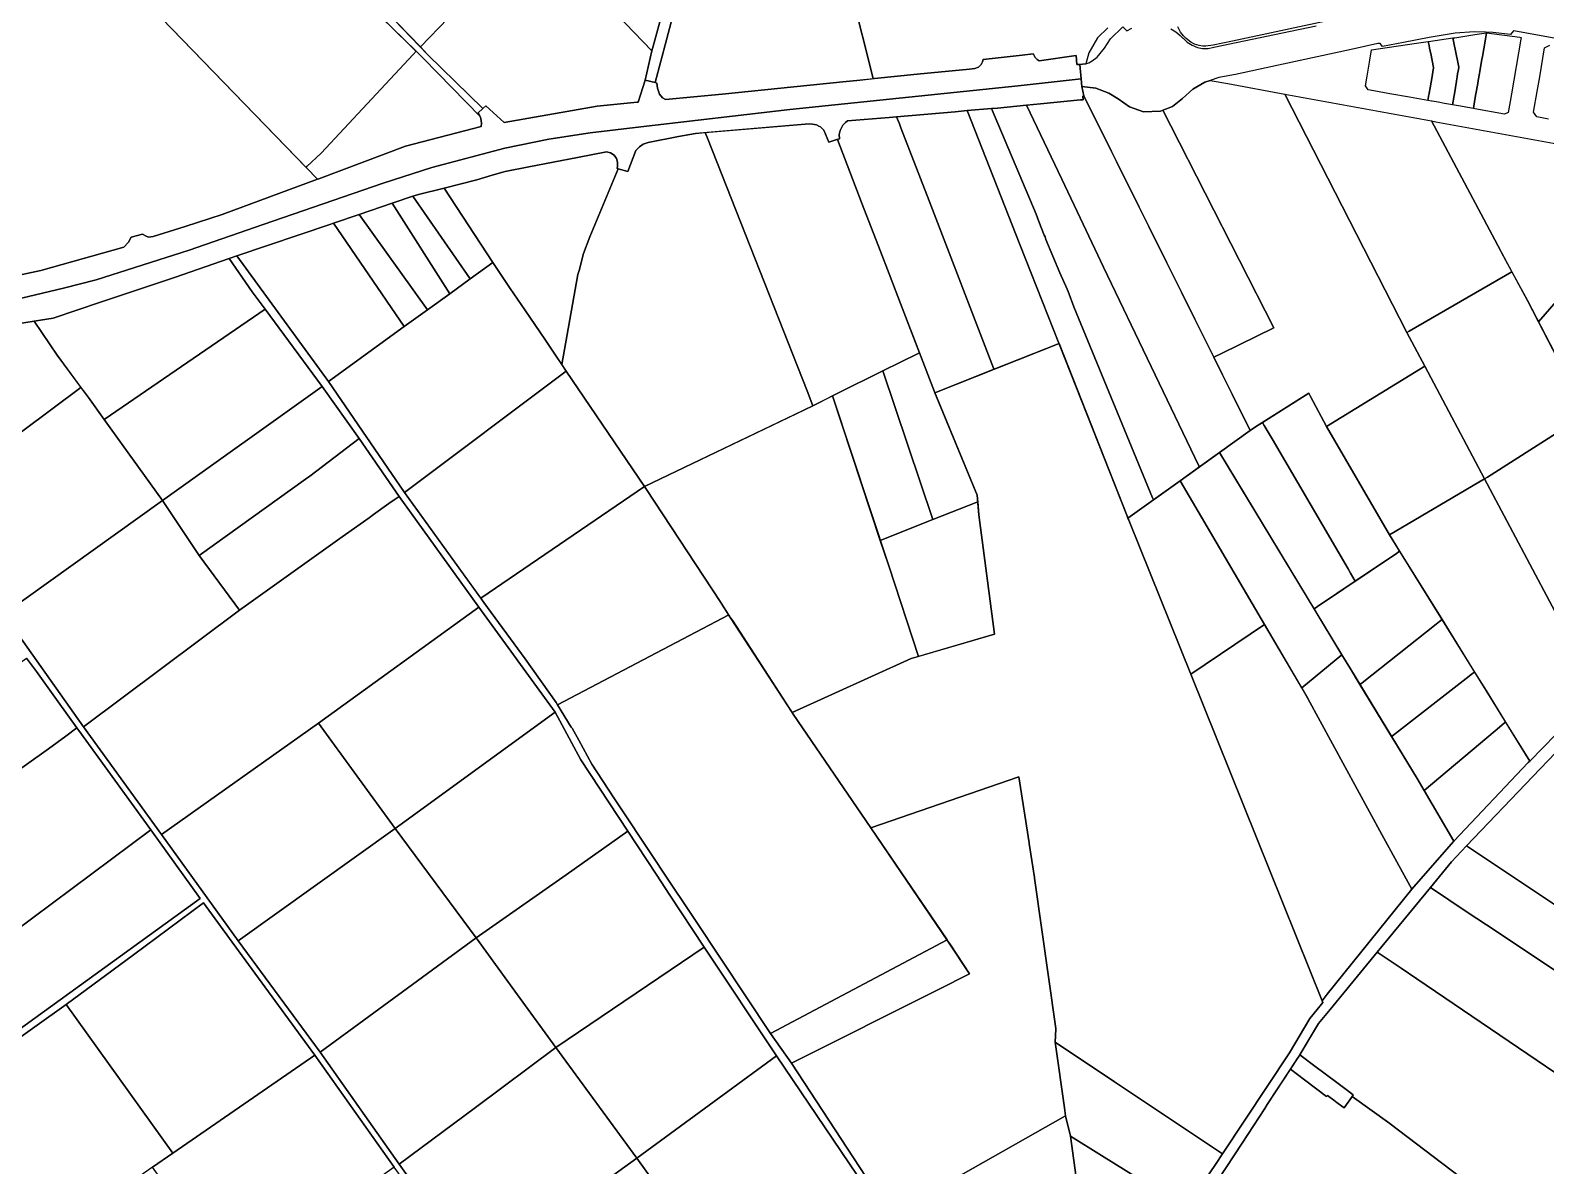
# Model space of a CAD drawing. Header units: metres. Extents: x 3 to 1005126, y 39 to 4383651.
# Drawn here: x 489153 to 489941, y 4370236 to 4370827 of the extents above; entities that cross this region are included whole.
import ezdxf

# ---------------------------------------------------------------- set-up
doc = ezdxf.new("R2010")
doc.units = ezdxf.units.M
doc.header["$MEASUREMENT"] = 0
doc.layers.add('TM_Llucmajor', color=7, linetype='Continuous')

msp = doc.modelspace()

# ---------------------------------------------------------------- linework, layer by layer
at = {"layer": 'TM_Llucmajor', "linetype": 'Continuous', "flags": 128}
for points in [[(489476.12, 4370816.46), (489472.56, 4370801.12), (489468.87, 4370789.65), (489468.44, 4370789.61), (489447.68, 4370787.53), (489399.12, 4370779.14), (489389.72, 4370787.78), (489388.16, 4370786.32), (489359.53, 4370814.39), (489355.57, 4370818.48), (489384.45, 4370848.49), (489373.14, 4370862.26), (489371.51, 4370864.25), (489368.9, 4370867.42), (489427.52, 4370867.07), (489431.48, 4370862.92), (489429.37, 4370863.12), (489444.03, 4370849.88), (489476.12, 4370816.46)], [(489295.98, 4370755.8), (489199.37, 4370855.77), (489200.17, 4370855.81), (489205.6, 4370856.08), (489305.89, 4370861.57), (489307.38, 4370861.65), (489334.58, 4370834.52), (489353.4, 4370816.18), (489351.84, 4370814.5), (489303.87, 4370763.14), (489296.42, 4370756.21), (489295.98, 4370755.8)], [(489386.69, 4370782.16), (489357.19, 4370812.49), (489334.58, 4370834.52), (489307.38, 4370861.65), (489312.37, 4370861.92), (489337.61, 4370837), (489359.53, 4370814.39), (489388.16, 4370786.32), (489385.74, 4370784.06), (489386.41, 4370782.94), (489386.69, 4370782.16)], [(489355.57, 4370818.48), (489337.61, 4370837), (489338.59, 4370837.8), (489354.71, 4370850.99), (489370.92, 4370864.25), (489371.51, 4370864.25), (489373.14, 4370862.26), (489384.45, 4370848.49), (489355.57, 4370818.48)], [(489476.12, 4370816.46), (489444.03, 4370849.88), (489429.37, 4370863.12), (489487.42, 4370857.69), (489477.09, 4370820.01), (489476.12, 4370816.46)], [(489591.33, 4370802.05), (489591.37, 4370801.88), (489582.69, 4370801.01), (489577.26, 4370800.44), (489550.03, 4370797.58), (489512.74, 4370793.91), (489483.2, 4370791.09), (489481.59, 4370791.95), (489480.1, 4370793.77), (489478.93, 4370796.93), (489478.64, 4370799.64), (489477.72, 4370799.87), (489483.61, 4370822.2), (489494.2, 4370862.39), (489579.94, 4370847), (489591.33, 4370802.05)], [(489896.99, 4370787.56), (489892.86, 4370788.29), (489893.67, 4370793.18), (489893.81, 4370794.02), (489893.82, 4370794.08), (489894.88, 4370800.53), (489894.92, 4370800.76), (489895.26, 4370802.83), (489895.52, 4370804.42), (489895.89, 4370806.67), (489896.08, 4370807.85), (489895.54, 4370810.56), (489893.56, 4370820.49), (489893.04, 4370823.11), (489894.03, 4370823.26), (489904.54, 4370824.85), (489905.6, 4370825.01), (489910.52, 4370825.76), (489909.85, 4370821.46), (489908.46, 4370813.5), (489908.16, 4370811.82), (489907.12, 4370805.9), (489907.09, 4370805.7), (489906.89, 4370804.57), (489906.25, 4370800.88), (489906, 4370799.43), (489905.06, 4370794.08), (489904.54, 4370791.1), (489903.71, 4370786.37), (489897.82, 4370787.41), (489896.99, 4370787.56)], [(489904.54, 4370786.22), (489903.71, 4370786.37), (489904.54, 4370791.1), (489905.06, 4370794.08), (489906, 4370799.43), (489906.25, 4370800.88), (489906.89, 4370804.57), (489907.09, 4370805.7), (489907.12, 4370805.9), (489908.16, 4370811.82), (489908.46, 4370813.5), (489909.85, 4370821.46), (489910.52, 4370825.76), (489927.81, 4370823.54), (489928.66, 4370823.43), (489928.5, 4370822.51), (489923.5, 4370794.08), (489922.78, 4370790), (489921.79, 4370784.36), (489919.84, 4370783.45), (489904.54, 4370786.22)], [(489851.93, 4370795.55), (489848.86, 4370796.1), (489847.53, 4370798.1), (489848.37, 4370803.15), (489849.77, 4370811.59), (489850.64, 4370816.87), (489872.89, 4370820.17), (489880.25, 4370821.26), (489880.66, 4370819.22), (489880.95, 4370817.8), (489881.4, 4370815.6), (489881.52, 4370815.02), (489882.99, 4370807.75), (489883.01, 4370807.65), (489882.92, 4370807.14), (489882.83, 4370806.65), (489882.19, 4370802.99), (489881.14, 4370797.05), (489880.66, 4370794.29), (489880.62, 4370794.08), (489880.54, 4370793.58), (489880.01, 4370790.57), (489870.52, 4370792.25), (489860.21, 4370794.08), (489851.93, 4370795.55)], [(489882.28, 4370790.17), (489881.96, 4370790.23), (489880.01, 4370790.57), (489880.54, 4370793.58), (489880.62, 4370794.08), (489880.66, 4370794.29), (489881.14, 4370797.05), (489882.19, 4370802.99), (489882.83, 4370806.65), (489882.92, 4370807.14), (489883.01, 4370807.65), (489882.99, 4370807.75), (489881.52, 4370815.02), (489881.4, 4370815.6), (489880.95, 4370817.8), (489880.66, 4370819.22), (489880.25, 4370821.26), (489880.42, 4370821.29), (489893.04, 4370823.11), (489893.56, 4370820.49), (489895.54, 4370810.56), (489896.08, 4370807.85), (489895.89, 4370806.67), (489895.52, 4370804.42), (489895.26, 4370802.83), (489894.92, 4370800.76), (489894.88, 4370800.53), (489893.82, 4370794.08), (489893.81, 4370794.02), (489893.67, 4370793.18), (489892.86, 4370788.29), (489888.6, 4370789.05), (489885.39, 4370789.62), (489882.28, 4370790.17)], [(489302.08, 4370749.48), (489295.98, 4370755.8), (489296.42, 4370756.21), (489303.87, 4370763.14), (489351.84, 4370814.5), (489353.4, 4370816.18), (489357.19, 4370812.49), (489386.69, 4370782.16), (489387.06, 4370781.1), (489387.31, 4370778.81), (489387.3, 4370777), (489347.79, 4370766.79), (489302.79, 4370749.74), (489302.08, 4370749.48)], [(489746.18, 4370777.26), (489799.9, 4370672.22), (489772.9, 4370658.89), (489768.6, 4370656.86), (489700.85, 4370792.93), (489699.86, 4370797.89), (489707.16, 4370797.04), (489713.99, 4370794.42), (489718.81, 4370791.36), (489724.74, 4370787.16), (489732.03, 4370784.71), (489740.89, 4370784.98), (489742.05, 4370785.43), (489746.18, 4370777.26)], [(489775.91, 4370799.36), (489805.56, 4370793.85), (489869.14, 4370669.7), (489878.45, 4370652.13), (489827.34, 4370620.82), (489818.97, 4370636.29), (489818.08, 4370638.05), (489790.31, 4370620.62), (489787.58, 4370618.73), (489768.6, 4370656.86), (489772.9, 4370658.89), (489799.9, 4370672.22), (489746.18, 4370777.26), (489742.05, 4370785.43), (489747.11, 4370787.42), (489752.38, 4370791.58), (489757.71, 4370796.38), (489763.94, 4370800.07), (489766.74, 4370800.99), (489775.91, 4370799.36)], [(489652.94, 4370786.35), (489676.12, 4370731.31), (489677.54, 4370727.6), (489680.3, 4370720.34), (489680.82, 4370719.45), (489681.22, 4370718.2), (489688.44, 4370700.71), (489692.34, 4370692.19), (489692.7, 4370691.1), (489695.77, 4370682.99), (489736.75, 4370583.65), (489737.21, 4370582.53), (489723.92, 4370572.99), (489723.29, 4370574.59), (489667.69, 4370715.53), (489640.26, 4370785.25), (489652.94, 4370786.35)], [(489671.07, 4370788.04), (489689.4, 4370749.61), (489700.57, 4370726.18), (489711.25, 4370703.79), (489760.8, 4370600.21), (489761.06, 4370599.67), (489751.12, 4370592.53), (489737.21, 4370582.53), (489736.75, 4370583.65), (489695.77, 4370682.99), (489692.7, 4370691.1), (489692.34, 4370692.19), (489688.44, 4370700.71), (489681.22, 4370718.2), (489680.82, 4370719.45), (489680.3, 4370720.34), (489677.54, 4370727.6), (489676.12, 4370731.31), (489652.94, 4370786.35), (489655.95, 4370786.61), (489671.07, 4370788.04)], [(489700.36, 4370792.86), (489700.85, 4370792.93), (489787.58, 4370618.73), (489771.51, 4370607.18), (489761.06, 4370599.67), (489760.8, 4370600.21), (489711.25, 4370703.79), (489700.57, 4370726.18), (489689.4, 4370749.61), (489671.07, 4370788.04), (489678.34, 4370788.73), (489699.22, 4370790.83), (489700.55, 4370790.96), (489700.36, 4370792.86)], [(489870.22, 4370670.33), (489869.14, 4370669.7), (489805.56, 4370793.85), (489881.86, 4370779.93), (489917.87, 4370712.48), (489918.39, 4370711.44), (489923.8, 4370701.38), (489870.22, 4370670.33)], [(489562.98, 4370777.24), (489563.81, 4370776.83), (489565.55, 4370775.01), (489568.25, 4370768.91), (489572.36, 4370770.19), (489572.63, 4370770.27), (489585.58, 4370736.59), (489594.86, 4370712.45), (489599.52, 4370700.34), (489605.46, 4370684.87), (489615.36, 4370659.14), (489614.65, 4370658.78), (489596.3, 4370649.66), (489572.56, 4370637.9), (489564.68, 4370633.93), (489559.78, 4370631.45), (489556.87, 4370639.29), (489505, 4370770.99), (489503.88, 4370773.85), (489557.93, 4370778.41), (489559.74, 4370778.28), (489561.83, 4370777.81), (489562.98, 4370777.24)], [(489576.91, 4370779.02), (489577.9, 4370779.9), (489599.55, 4370781.76), (489603.34, 4370782.08), (489603.89, 4370780.81), (489604.93, 4370778.42), (489604.93, 4370778.36), (489605.76, 4370776.27), (489620.41, 4370738.27), (489653.97, 4370651.2), (489654.22, 4370650.55), (489623.36, 4370638.36), (489623.18, 4370638.8), (489605.46, 4370684.87), (489599.52, 4370700.34), (489594.86, 4370712.45), (489585.58, 4370736.59), (489572.63, 4370770.27), (489573.67, 4370770.59), (489573.6, 4370772.84), (489574.08, 4370774.98), (489575.5, 4370777.77), (489576.91, 4370779.02)], [(489640.26, 4370785.25), (489667.69, 4370715.53), (489687.64, 4370664.95), (489688.05, 4370663.92), (489654.22, 4370650.55), (489653.97, 4370651.2), (489620.41, 4370738.27), (489605.76, 4370776.27), (489604.93, 4370778.36), (489604.93, 4370778.42), (489603.89, 4370780.81), (489603.34, 4370782.08), (489633.88, 4370784.7), (489640.26, 4370785.25)], [(489958.22, 4370699.02), (489937.63, 4370675.26), (489931.9, 4370686.29), (489918.39, 4370711.44), (489917.87, 4370712.48), (489881.86, 4370779.93), (489884.14, 4370779.51), (489954.86, 4370766.57), (489975.54, 4370729.19), (489978.73, 4370723.52), (489979.02, 4370723.01), (489959.05, 4370699.98), (489958.22, 4370699.02)], [(489468.55, 4370765.41), (489469.6, 4370766.47), (489471.63, 4370767.81), (489474.14, 4370768.69), (489489.86, 4370771.78), (489498.87, 4370773.42), (489503.88, 4370773.85), (489505, 4370770.99), (489556.87, 4370639.29), (489559.78, 4370631.45), (489550.21, 4370626.86), (489472.27, 4370589.45), (489431.51, 4370649.55), (489429.17, 4370653), (489437.61, 4370699.98), (489438.17, 4370702.06), (489440.54, 4370710.9), (489443.77, 4370719.52), (489458.55, 4370754.94), (489463.55, 4370753.48), (489467.74, 4370764.58), (489468.55, 4370765.41)], [(489437.3, 4370760.89), (489452.51, 4370763.85), (489454.46, 4370763.36), (489454.54, 4370763.34), (489456.41, 4370762.06), (489457.59, 4370760.31), (489458.24, 4370758.35), (489458.26, 4370756.3), (489458.07, 4370755.08), (489458.55, 4370754.94), (489443.77, 4370719.52), (489440.54, 4370710.9), (489438.17, 4370702.06), (489437.61, 4370699.98), (489429.17, 4370653), (489425.88, 4370657.86), (489420.62, 4370665.66), (489409.9, 4370681.53), (489402.35, 4370692.71), (489393.28, 4370706.14), (489367.9, 4370744.95), (489384.99, 4370749.25), (489392.9, 4370751.58), (489399.68, 4370753.57), (489412.01, 4370755.97), (489437.3, 4370760.89)], [(489351.73, 4370740.65), (489381.52, 4370697.61), (489370.82, 4370689.8), (489340.91, 4370736.99), (489351.73, 4370740.65)], [(489367.9, 4370744.95), (489393.28, 4370706.14), (489381.52, 4370697.61), (489351.73, 4370740.65), (489354.51, 4370741.59), (489367.9, 4370744.95)], [(489323.69, 4370731.15), (489359.3, 4370681.44), (489347.21, 4370672.77), (489310.35, 4370726.63), (489323.69, 4370731.15)], [(489340.91, 4370736.99), (489370.82, 4370689.8), (489359.3, 4370681.44), (489323.69, 4370731.15), (489340.91, 4370736.99)], [(489310.35, 4370726.63), (489347.21, 4370672.77), (489307.78, 4370644.23), (489260.01, 4370709.62), (489260.03, 4370709.63), (489308.52, 4370726.01), (489310.35, 4370726.63)], [(489958.22, 4370699.02), (489959.05, 4370699.98), (489979.02, 4370723.01), (489985.18, 4370712.06), (489987.85, 4370707.33), (489988.78, 4370705.69), (489989.74, 4370703.97), (489947.69, 4370655.87), (489937.63, 4370675.26), (489958.22, 4370699.02)], [(489256.09, 4370708.26), (489268.03, 4370690.97), (489274.7, 4370681.93), (489190.99, 4370624.46), (489182.78, 4370635.91), (489166.46, 4370657.92), (489154.49, 4370675.56), (489164.37, 4370677.11), (489189.1, 4370685.46), (489227.54, 4370698.33), (489256.09, 4370708.26)], [(489347.29, 4370586.37), (489307.78, 4370644.23), (489347.21, 4370672.77), (489359.3, 4370681.44), (489370.82, 4370689.8), (489381.52, 4370697.61), (489393.28, 4370706.14), (489402.35, 4370692.71), (489409.9, 4370681.53), (489420.62, 4370665.66), (489425.88, 4370657.86), (489431.51, 4370649.55), (489347.29, 4370586.37)], [(489870.22, 4370670.33), (489923.8, 4370701.38), (489931.9, 4370686.29), (489948.16, 4370654.97), (489959.63, 4370633.25), (489962.79, 4370627.35), (489911.15, 4370594.44), (489909.54, 4370593.49), (489878.45, 4370652.13), (489869.14, 4370669.7), (489870.22, 4370670.33)], [(489221.26, 4370582.29), (489190.99, 4370624.46), (489274.7, 4370681.93), (489304.46, 4370641.6), (489221.26, 4370582.29)], [(489154.49, 4370675.56), (489166.46, 4370657.92), (489178.89, 4370641.15), (489133.44, 4370607.18), (489130.16, 4370604.75), (489120.04, 4370624.42), (489112.76, 4370620.79), (489099.75, 4370646.91), (489090.98, 4370664.51), (489097.61, 4370665.86), (489114.79, 4370669.37), (489139.49, 4370673.21), (489154.49, 4370675.56)], [(489688.05, 4370663.92), (489723.29, 4370574.59), (489724.68, 4370571.06), (489756.68, 4370491.77), (489825.36, 4370320.78), (489824.62, 4370319.86), (489822.42, 4370317.19), (489818.57, 4370312.44), (489807.98, 4370294.57), (489773.11, 4370241.92), (489716.94, 4370279.38), (489685.95, 4370300.04), (489686.43, 4370306.91), (489686.39, 4370307.16), (489675.28, 4370385.5), (489675.24, 4370385.79), (489672.54, 4370403.55), (489672.48, 4370403.92), (489667.14, 4370438.38), (489590.09, 4370411.73), (489549.67, 4370471), (489549.13, 4370471.82), (489611.13, 4370499.85), (489654.39, 4370512.65), (489646.36, 4370574.78), (489645.41, 4370585.02), (489623.36, 4370638.36), (489688.05, 4370663.92)], [(489614.65, 4370658.78), (489615.36, 4370659.14), (489623.18, 4370638.8), (489645.41, 4370585.02), (489645.74, 4370581.5), (489622.25, 4370572.24), (489596.3, 4370649.66), (489614.65, 4370658.78)], [(489387.1, 4370531.3), (489347.29, 4370586.37), (489431.51, 4370649.55), (489472.27, 4370589.45), (489387.1, 4370531.3)], [(489594.97, 4370561.39), (489570.09, 4370636.65), (489572.56, 4370637.9), (489596.3, 4370649.66), (489622.25, 4370572.24), (489595.75, 4370561.7), (489594.97, 4370561.39)], [(489909.54, 4370593.49), (489860.05, 4370564.32), (489827.34, 4370620.82), (489878.45, 4370652.13), (489909.54, 4370593.49)], [(489133.44, 4370607.18), (489178.89, 4370641.15), (489180.09, 4370639.53), (489182.78, 4370635.91), (489190.99, 4370624.46), (489221.26, 4370582.29), (489138.81, 4370523.05), (489097.6, 4370580.64), (489114.44, 4370593.11), (489130.16, 4370604.75), (489133.44, 4370607.18)], [(489240.48, 4370553.61), (489221.26, 4370582.29), (489304.46, 4370641.6), (489323.74, 4370614.55), (489298.1, 4370594.91), (489295.77, 4370593.24), (489240.48, 4370553.61)], [(489599.36, 4370548.11), (489614.84, 4370500.94), (489611.13, 4370499.85), (489549.13, 4370471.82), (489517.04, 4370521.18), (489511.56, 4370529.54), (489473.32, 4370587.91), (489472.27, 4370589.45), (489559.78, 4370631.45), (489570.09, 4370636.65), (489599.36, 4370548.11)], [(489827.34, 4370620.82), (489860.05, 4370564.32), (489865.32, 4370555.82), (489863.65, 4370554.69), (489842.22, 4370540.26), (489839.72, 4370544.37), (489838.48, 4370546.67), (489798.97, 4370614.37), (489794.84, 4370621.34), (489793.9, 4370622.87), (489818.08, 4370638.05), (489818.97, 4370636.29), (489827.34, 4370620.82)], [(489787.58, 4370618.73), (489790.31, 4370620.62), (489793.9, 4370622.87), (489794.84, 4370621.34), (489798.97, 4370614.37), (489838.48, 4370546.67), (489839.72, 4370544.37), (489842.22, 4370540.26), (489822.5, 4370526.98), (489820.82, 4370525.75), (489771.51, 4370607.18), (489787.58, 4370618.73)], [(489968.37, 4370482.79), (489909.54, 4370593.49), (489911.15, 4370594.44), (489962.79, 4370627.35), (490013.2, 4370530.9), (490012.52, 4370530.14), (489993.6, 4370510.2), (489968.37, 4370482.79)], [(489261.48, 4370525.1), (489240.48, 4370553.61), (489295.77, 4370593.24), (489298.1, 4370594.91), (489323.74, 4370614.55), (489344.45, 4370584.38), (489341.97, 4370582.63), (489339.22, 4370580.65), (489331.2, 4370574.87), (489328.86, 4370573.23), (489316.56, 4370564.57), (489314.8, 4370563.31), (489261.48, 4370525.1)], [(489771.51, 4370607.18), (489835.28, 4370501.86), (489814.36, 4370484.64), (489795.05, 4370517.56), (489751.12, 4370592.53), (489771.51, 4370607.18)], [(489388.68, 4370529.12), (489387.1, 4370531.3), (489472.27, 4370589.45), (489473.32, 4370587.91), (489511.56, 4370529.54), (489513.29, 4370526.91), (489515.86, 4370522.98), (489516.07, 4370522.67), (489426.94, 4370475.86), (489426.26, 4370476.96), (489410.05, 4370499.77), (489388.68, 4370529.12)], [(489751.12, 4370592.53), (489795.05, 4370517.56), (489756.68, 4370491.77), (489724.68, 4370571.06), (489723.92, 4370572.99), (489751.12, 4370592.53)], [(489933.12, 4370446.51), (489910.33, 4370483.25), (489860.05, 4370564.32), (489909.54, 4370593.49), (489968.37, 4370482.79), (489966.93, 4370481.22), (489933.12, 4370446.51)], [(489180.2, 4370464.33), (489138.81, 4370523.05), (489221.26, 4370582.29), (489240.48, 4370553.61), (489261.48, 4370525.1), (489180.2, 4370464.33)], [(489220.85, 4370408.22), (489180.2, 4370464.33), (489261.48, 4370525.1), (489314.8, 4370563.31), (489316.56, 4370564.57), (489328.86, 4370573.23), (489331.2, 4370574.87), (489339.22, 4370580.65), (489341.97, 4370582.63), (489344.45, 4370584.38), (489385.95, 4370526.69), (489302.59, 4370466.21), (489220.85, 4370408.22)], [(489622.25, 4370572.24), (489645.74, 4370581.5), (489646.36, 4370574.78), (489654.39, 4370512.65), (489614.84, 4370500.94), (489599.36, 4370548.11), (489594.97, 4370561.39), (489595.75, 4370561.7), (489622.25, 4370572.24)], [(489865.32, 4370555.82), (489887.41, 4370520.21), (489886.14, 4370519.2), (489884.42, 4370517.85), (489845.75, 4370487.17), (489844.67, 4370486.42), (489839.72, 4370494.56), (489835.28, 4370501.86), (489820.82, 4370525.75), (489822.5, 4370526.98), (489863.65, 4370554.69), (489865.32, 4370555.82)], [(489342.37, 4370411.39), (489302.59, 4370466.21), (489385.95, 4370526.69), (489425.74, 4370471.95), (489342.37, 4370411.39)], [(489434.09, 4370464.23), (489426.94, 4370475.86), (489516.07, 4370522.67), (489517.04, 4370521.18), (489518.15, 4370519.48), (489549.67, 4370471), (489590.09, 4370411.73), (489626.77, 4370357.78), (489629.8, 4370353.32), (489537.91, 4370304.61), (489498.75, 4370363.48), (489481.28, 4370389.75), (489478.27, 4370394.28), (489456.27, 4370427.35), (489444.89, 4370444.81), (489437.98, 4370457.34), (489434.51, 4370463.65), (489434.09, 4370464.23)], [(489903.32, 4370492.08), (489900.03, 4370489.51), (489861.58, 4370459.69), (489861.13, 4370459.36), (489844.67, 4370486.42), (489845.75, 4370487.17), (489884.42, 4370517.85), (489886.14, 4370519.2), (489887.41, 4370520.21), (489904.36, 4370492.89), (489903.32, 4370492.08)], [(489825.04, 4370321.57), (489756.68, 4370491.77), (489795.05, 4370517.56), (489817.61, 4370479.08), (489856.13, 4370408.27), (489871.66, 4370379.75), (489827.6, 4370325.17), (489825.04, 4370321.57)], [(489043.72, 4370423.55), (489150.55, 4370500.18), (489155.68, 4370493.12), (489167.04, 4370477.38), (489176.72, 4370463.85), (489170.99, 4370459.39), (489162, 4370452.93), (489139.02, 4370436.48), (489118.33, 4370421.54), (489090.69, 4370401.74), (489070.8, 4370387.39), (489051.11, 4370412.91), (489043.19, 4370423.17), (489043.72, 4370423.55)], [(489871.66, 4370379.75), (489856.13, 4370408.27), (489817.61, 4370479.08), (489814.36, 4370484.64), (489835.28, 4370501.86), (489839.72, 4370494.56), (489874.45, 4370437.44), (489878.05, 4370431.22), (489893.48, 4370404.72), (489873.85, 4370382.45), (489871.66, 4370379.75)], [(489919.74, 4370466.18), (489915.04, 4370462.23), (489878.05, 4370431.22), (489874.45, 4370437.44), (489862.35, 4370457.35), (489861.13, 4370459.36), (489861.58, 4370459.69), (489900.03, 4370489.51), (489903.32, 4370492.08), (489904.36, 4370492.89), (489910.33, 4370483.25), (489920.52, 4370466.83), (489919.74, 4370466.18)], [(489384.63, 4370354.37), (489342.37, 4370411.39), (489425.74, 4370471.95), (489439.15, 4370447.18), (489463.57, 4370409.94), (489431.47, 4370387.34), (489384.63, 4370354.37)], [(489177.73, 4370462.51), (489215.34, 4370410.72), (489122.97, 4370341.87), (489084.02, 4370395.66), (489083.44, 4370396.46), (489083.42, 4370396.49), (489090.69, 4370401.74), (489118.33, 4370421.54), (489139.02, 4370436.48), (489162, 4370452.93), (489170.99, 4370459.39), (489176.72, 4370463.85), (489177.73, 4370462.51)], [(489260.79, 4370352.88), (489220.85, 4370408.22), (489302.59, 4370466.21), (489342.37, 4370411.39), (489260.79, 4370352.88)], [(489893.48, 4370404.72), (489878.05, 4370431.22), (489915.04, 4370462.23), (489919.74, 4370466.18), (489920.52, 4370466.83), (489933.12, 4370446.51), (489932.32, 4370445.69), (489893.48, 4370404.72)], [(490054.19, 4370305.53), (490056.82, 4370303.64), (490056.67, 4370303.45), (490055.6, 4370302.13), (490053.77, 4370299.89), (490051.12, 4370301.66), (489900.18, 4370402.35), (489934.62, 4370438.43), (489950.49, 4370454.9), (490019.28, 4370395.84), (490085.58, 4370338.9), (490077.08, 4370328.48), (490076.74, 4370328.07), (490073.74, 4370330.15), (490054.19, 4370305.53)], [(489600.53, 4370210.21), (489548.71, 4370289.11), (489625.24, 4370327.62), (489641.42, 4370335.77), (489630.18, 4370352.75), (489590.09, 4370411.73), (489667.14, 4370438.38), (489672.48, 4370403.92), (489672.54, 4370403.55), (489675.24, 4370385.79), (489675.28, 4370385.5), (489686.39, 4370307.16), (489686.43, 4370306.91), (489685.95, 4370300.04), (489690.82, 4370265.89), (489691.41, 4370261.78), (489600.53, 4370210.21)], [(489081.82, 4370259.89), (489046.13, 4370282.98), (489122.97, 4370341.87), (489215.34, 4370410.72), (489241, 4370374.9), (489081.82, 4370259.89)], [(489303.4, 4370294.87), (489260.79, 4370352.88), (489342.37, 4370411.39), (489384.63, 4370354.37), (489303.4, 4370294.87)], [(489406.12, 4370324.76), (489384.63, 4370354.37), (489431.47, 4370387.34), (489463.57, 4370409.94), (489478.27, 4370387.58), (489485.5, 4370376.58), (489503.31, 4370349.5), (489426.03, 4370297.32), (489406.12, 4370324.76)], [(489900.44, 4370367.87), (489881.31, 4370380.61), (489892.24, 4370393.99), (489900.18, 4370402.35), (490053.77, 4370299.89), (490044.62, 4370288.07), (490043.1, 4370286.1), (490037.23, 4370278.51), (490036.35, 4370277.38), (489910.49, 4370361.18), (489900.44, 4370367.87)], [(489866.07, 4370338.57), (489853.66, 4370346.98), (489881.31, 4370380.61), (489900.44, 4370367.87), (489910.49, 4370361.18), (490036.35, 4370277.38), (490023.06, 4370260.21), (490008.77, 4370241.75), (489874.22, 4370333.04), (489866.07, 4370338.57)], [(489226.64, 4370242.31), (489171.27, 4370319.71), (489206.17, 4370345.54), (489242.74, 4370372.59), (489257.66, 4370352.21), (489300.7, 4370293.38), (489226.64, 4370242.31)], [(489344.61, 4370236.48), (489303.4, 4370294.87), (489384.63, 4370354.37), (489406.12, 4370324.76), (489426.03, 4370297.32), (489384.24, 4370266.09), (489344.61, 4370236.48)], [(489548.71, 4370289.11), (489537.91, 4370304.61), (489629.8, 4370353.32), (489630.18, 4370352.75), (489631.48, 4370350.79), (489641.42, 4370335.77), (489625.24, 4370327.62), (489548.71, 4370289.11)], [(489468.23, 4370239.64), (489426.03, 4370297.32), (489503.31, 4370349.5), (489540.89, 4370292.93), (489468.23, 4370239.64)], [(489821.24, 4370287.62), (489813.3, 4370293.57), (489823.17, 4370309.74), (489829.21, 4370317.18), (489853.66, 4370346.98), (489866.07, 4370338.57), (489874.22, 4370333.04), (490008.77, 4370241.75), (489972.53, 4370194.95), (489966.18, 4370186.75), (489962.86, 4370182.46), (489962.3, 4370181.74), (489936.89, 4370199.43), (489860.35, 4370257.62), (489860.26, 4370257.68), (489840.61, 4370271.83), (489841.17, 4370272.63), (489836.79, 4370275.97), (489832.72, 4370279.02), (489821.24, 4370287.62)], [(489168.75, 4370201.66), (489084.54, 4370258.08), (489171.27, 4370319.71), (489226.64, 4370242.31), (489216.21, 4370235.05), (489168.75, 4370201.66)], [(489351.21, 4370227.38), (489344.61, 4370236.48), (489384.24, 4370266.09), (489426.03, 4370297.32), (489468.23, 4370239.64), (489385.59, 4370179.97), (489351.21, 4370227.38)], [(489685.95, 4370300.04), (489716.94, 4370279.38), (489773.11, 4370241.92), (489769.42, 4370236.42), (489754.09, 4370213.61), (489742.22, 4370221.03), (489710.13, 4370241.09), (489693.99, 4370251.18), (489691.41, 4370261.78), (489690.82, 4370265.89), (489685.95, 4370300.04)], [(489258.62, 4370175.21), (489216.21, 4370235.05), (489226.64, 4370242.31), (489300.7, 4370293.38), (489341.94, 4370234.99), (489258.62, 4370175.21)], [(489511.06, 4370179.9), (489468.23, 4370239.64), (489540.89, 4370292.93), (489582.99, 4370230.89), (489511.06, 4370179.9)], [(489812.42, 4370292.13), (489813.3, 4370293.57), (489821.24, 4370287.62), (489832.72, 4370279.02), (489836.79, 4370275.97), (489841.17, 4370272.63), (489840.61, 4370271.83), (489839.03, 4370269.57), (489838.48, 4370268.79), (489836.4, 4370265.83), (489832.08, 4370269.08), (489831.79, 4370269.3), (489827.72, 4370272.35), (489827.32, 4370271.82), (489815.84, 4370280.43), (489808.44, 4370285.98), (489812.3, 4370291.89), (489812.42, 4370292.13)], [(489656.33, 4370127.83), (489600.53, 4370210.21), (489691.41, 4370261.78), (489693.99, 4370251.18), (489707.29, 4370153.6), (489656.33, 4370127.83)], [(489693.99, 4370251.18), (489710.13, 4370241.09), (489742.22, 4370221.03), (489754.09, 4370213.61), (489718.02, 4370159.09), (489716.34, 4370158.23), (489712.82, 4370156.43), (489710.7, 4370155.34), (489710.6, 4370155.29), (489707.29, 4370153.6), (489693.99, 4370251.18)], [(489427.61, 4370121.65), (489385.59, 4370179.97), (489468.23, 4370239.64), (489511.06, 4370179.9), (489427.61, 4370121.65)]]:
    msp.add_lwpolyline(points, close=True, dxfattribs=at)
for points in [[(489494.2, 4370862.39), (489483.61, 4370822.2), (489477.72, 4370799.87), (489472.56, 4370801.12), (489476.12, 4370816.46), (489476.12, 4370816.46), (489477.09, 4370820.01), (489487.42, 4370857.69)], [(489199.37, 4370855.77), (489302.08, 4370749.48), (489252.37, 4370731.21), (489233.2, 4370724.98), (489216.46, 4370719.65), (489214.04, 4370719.4), (489212.78, 4370719.84), (489210.84, 4370720.98), (489205.04, 4370719.42), (489203.66, 4370716.67), (489201.16, 4370714.21), (489157.95, 4370701.97), (489135.95, 4370697.33)], [(489713.43, 4370828.44), (489708.13, 4370823.1), (489703.58, 4370815.42), (489702.04, 4370809.7), (489700.27, 4370809.48), (489698.9, 4370809.37), (489698.9, 4370809.37), (489697.26, 4370809.23), (489696.87, 4370813.98), (489677.65, 4370811.27), (489676.56, 4370811.81), (489675.54, 4370813), (489674.7, 4370814.64), (489674.61, 4370814.83), (489668.75, 4370814.18), (489648.47, 4370811.95), (489648.17, 4370810.65), (489647.52, 4370809.28), (489646.02, 4370807.96), (489644.24, 4370807.24), (489641.5, 4370806.78), (489614.17, 4370804.17), (489591.94, 4370801.94), (489591.37, 4370801.88), (489591.33, 4370802.05), (489579.94, 4370847)], [(489945.69, 4370823.04), (489925.68, 4370826.71), (489924.55, 4370826.83), (489923.06, 4370824.97), (489913.85, 4370825.95), (489910.17, 4370826.17), (489904.17, 4370826.3), (489894.29, 4370825.69), (489880.74, 4370823.42), (489867.33, 4370820.69), (489856.35, 4370818.58), (489855.15, 4370820.3), (489853.92, 4370820.16), (489840.1, 4370817.08), (489795.82, 4370807.61), (489779.83, 4370804.11), (489771.13, 4370802.43), (489766.74, 4370800.99), (489763.94, 4370800.07), (489757.71, 4370796.38), (489752.38, 4370791.58), (489747.11, 4370787.42), (489740.89, 4370784.98), (489732.03, 4370784.71), (489724.74, 4370787.16), (489718.81, 4370791.36), (489713.99, 4370794.42), (489707.16, 4370797.04), (489699.86, 4370797.89), (489699.53, 4370801.85), (489699.06, 4370807.42), (489698.9, 4370809.37), (489700.27, 4370809.48), (489702.04, 4370809.7), (489702.58, 4370809.77), (489703.61, 4370810.11), (489705.34, 4370811.18), (489707.96, 4370813.08), (489711.77, 4370817.81), (489714.83, 4370822.73), (489721.28, 4370828.91), (489723.34, 4370826.76), (489725.97, 4370828.21)], [(489746.24, 4370827.81), (489748.8, 4370826.26), (489751.15, 4370824.39), (489752.47, 4370823.08), (489752.58, 4370822.96), (489754.81, 4370820.96), (489757.33, 4370819.34), (489760.08, 4370818.14), (489762.7, 4370817.69), (489765.69, 4370817.69), (489768.64, 4370818.23), (489804.39, 4370825.8), (489821.86, 4370829.51)], [(489831.06, 4370832.78), (489778.27, 4370821.48), (489768.32, 4370819.36), (489764.37, 4370818.82), (489762.93, 4370818.84), (489760.89, 4370819.16), (489758.61, 4370819.88), (489756.55, 4370820.97), (489754.29, 4370822.77), (489752.87, 4370824.21), (489751.26, 4370826.2), (489749.94, 4370828.94)], [(489942.89, 4370780.86), (489936.69, 4370781.97), (489935.01, 4370784.39), (489936.97, 4370795.24), (489938.36, 4370802.93), (489940.8, 4370818), (489943.48, 4370819.4)], [(489135.95, 4370697.33), (489157.95, 4370701.97), (489201.16, 4370714.21), (489203.66, 4370716.67), (489205.04, 4370719.42), (489210.84, 4370720.98), (489212.78, 4370719.84), (489214.04, 4370719.4), (489216.46, 4370719.65), (489233.2, 4370724.98), (489252.37, 4370731.21), (489302.08, 4370749.48), (489302.79, 4370749.74), (489347.79, 4370766.79), (489387.3, 4370777), (489387.31, 4370778.81), (489387.06, 4370781.1), (489386.69, 4370782.16), (489386.41, 4370782.94), (489385.74, 4370784.06), (489388.16, 4370786.32), (489389.72, 4370787.78), (489399.12, 4370779.14), (489447.68, 4370787.53), (489468.44, 4370789.61), (489468.87, 4370789.65), (489472.56, 4370801.12), (489477.72, 4370799.87), (489478.64, 4370799.64), (489478.93, 4370796.93), (489480.1, 4370793.77), (489481.59, 4370791.95), (489483.2, 4370791.09), (489512.74, 4370793.91), (489550.03, 4370797.58), (489577.26, 4370800.44), (489582.69, 4370801.01), (489591.94, 4370801.94), (489614.17, 4370804.17), (489641.5, 4370806.78), (489644.24, 4370807.24), (489646.02, 4370807.96), (489647.52, 4370809.28), (489648.17, 4370810.65), (489648.47, 4370811.95), (489668.75, 4370814.18), (489674.61, 4370814.83), (489674.7, 4370814.64), (489675.54, 4370813), (489676.56, 4370811.81), (489677.65, 4370811.27), (489696.87, 4370813.98), (489697.26, 4370809.23), (489698.9, 4370809.37), (489699.06, 4370807.42), (489699.53, 4370801.85), (489666.81, 4370798.26), (489547.88, 4370785.9), (489470.33, 4370776.77), (489444.04, 4370773.67), (489422.45, 4370770.38), (489399.5, 4370765.71), (489361.48, 4370755.69), (489336.26, 4370747.55), (489273.68, 4370725.93), (489235.15, 4370712.62), (489186.87, 4370697.18), (489169.81, 4370692.8), (489128.77, 4370683.12)], [(489128.77, 4370683.12), (489169.81, 4370692.8), (489186.87, 4370697.18), (489235.15, 4370712.62), (489273.68, 4370725.93), (489336.26, 4370747.55), (489361.48, 4370755.69), (489399.5, 4370765.71), (489422.45, 4370770.38), (489444.04, 4370773.67), (489470.33, 4370776.77), (489547.88, 4370785.9), (489666.81, 4370798.26), (489699.53, 4370801.85), (489699.86, 4370797.89), (489700.85, 4370792.93), (489700.85, 4370792.93), (489700.36, 4370792.86), (489700.55, 4370790.96), (489699.22, 4370790.83), (489678.34, 4370788.73), (489671.07, 4370788.04), (489655.95, 4370786.61), (489652.94, 4370786.35), (489640.26, 4370785.25), (489633.88, 4370784.7), (489603.34, 4370782.08), (489599.55, 4370781.76), (489577.9, 4370779.9), (489576.91, 4370779.02), (489575.5, 4370777.77), (489574.08, 4370774.98), (489573.6, 4370772.84), (489573.67, 4370770.59), (489572.63, 4370770.27), (489572.36, 4370770.19), (489568.25, 4370768.91), (489565.55, 4370775.01), (489563.81, 4370776.83), (489562.98, 4370777.24), (489561.83, 4370777.81), (489559.74, 4370778.28), (489557.93, 4370778.41), (489498.87, 4370773.42), (489489.86, 4370771.78), (489474.14, 4370768.69), (489471.63, 4370767.81), (489469.6, 4370766.47), (489468.55, 4370765.41), (489467.74, 4370764.58), (489463.55, 4370753.48), (489458.55, 4370754.94), (489458.07, 4370755.08), (489458.26, 4370756.3), (489458.24, 4370758.35), (489457.59, 4370760.31), (489456.41, 4370762.06), (489454.54, 4370763.34), (489454.46, 4370763.36), (489452.51, 4370763.85), (489437.3, 4370760.89), (489412.01, 4370755.97), (489399.68, 4370753.57), (489392.9, 4370751.58), (489384.99, 4370749.25), (489367.9, 4370744.95), (489354.51, 4370741.59), (489351.73, 4370740.65), (489340.91, 4370736.99), (489323.69, 4370731.15), (489310.35, 4370726.63), (489308.52, 4370726.01), (489260.03, 4370709.63), (489260.01, 4370709.62), (489256.09, 4370708.26), (489227.54, 4370698.33), (489189.1, 4370685.46), (489164.37, 4370677.11), (489154.49, 4370675.56), (489139.49, 4370673.21)], [(489582.99, 4370230.89), (489540.89, 4370292.93), (489503.31, 4370349.5), (489485.5, 4370376.58), (489478.27, 4370387.58), (489463.57, 4370409.94), (489439.15, 4370447.18), (489425.74, 4370471.95), (489385.95, 4370526.69), (489344.45, 4370584.38), (489323.74, 4370614.55), (489304.46, 4370641.6), (489274.7, 4370681.93), (489268.03, 4370690.97), (489256.09, 4370708.26), (489260.01, 4370709.62), (489260.01, 4370709.62), (489307.78, 4370644.23), (489347.29, 4370586.37), (489388.68, 4370529.12), (489410.05, 4370499.77), (489426.26, 4370476.96), (489426.94, 4370475.86), (489434.09, 4370464.23), (489434.51, 4370463.65), (489437.98, 4370457.34), (489444.89, 4370444.81), (489456.27, 4370427.35), (489478.27, 4370394.28), (489481.28, 4370389.75), (489498.75, 4370363.48), (489537.91, 4370304.61), (489548.71, 4370289.11), (489600.53, 4370210.21)], [(489138.81, 4370523.05), (489180.2, 4370464.33), (489220.85, 4370408.22), (489260.79, 4370352.88), (489303.4, 4370294.87), (489344.61, 4370236.48), (489351.21, 4370227.38), (489385.59, 4370179.97), (489427.61, 4370121.65), (489484.93, 4370040.78), (489482.05, 4370039.63), (489382.82, 4370178.46), (489341.94, 4370234.99), (489300.7, 4370293.38), (489257.66, 4370352.21), (489242.74, 4370372.59), (489206.17, 4370345.54), (489171.27, 4370319.71), (489084.54, 4370258.08)], [(489081.82, 4370259.89), (489241, 4370374.9), (489215.34, 4370410.72), (489177.73, 4370462.51), (489176.72, 4370463.85), (489167.04, 4370477.38), (489155.68, 4370493.12), (489150.55, 4370500.18)], [(489754.09, 4370213.61), (489769.42, 4370236.42), (489773.11, 4370241.92), (489807.98, 4370294.57), (489818.57, 4370312.44), (489822.42, 4370317.19), (489824.62, 4370319.86), (489825.36, 4370320.78), (489825.04, 4370321.57), (489827.6, 4370325.17), (489871.66, 4370379.75), (489873.85, 4370382.45), (489893.48, 4370404.72), (489932.32, 4370445.69), (489933.12, 4370446.51), (489966.93, 4370481.22)], [(489950.49, 4370454.9), (489934.62, 4370438.43), (489900.18, 4370402.35), (489892.24, 4370393.99), (489881.31, 4370380.61), (489853.66, 4370346.98), (489829.21, 4370317.18), (489823.17, 4370309.74), (489812.42, 4370292.13), (489812.3, 4370291.89), (489796.41, 4370267.58), (489795.11, 4370265.59), (489783.35, 4370247.54), (489771.07, 4370228.8)], [(489771.07, 4370228.8), (489783.35, 4370247.54), (489795.11, 4370265.59), (489796.41, 4370267.58), (489808.44, 4370285.98), (489815.84, 4370280.43), (489827.32, 4370271.82), (489827.72, 4370272.35), (489831.79, 4370269.3), (489832.08, 4370269.08), (489836.4, 4370265.83), (489838.48, 4370268.79), (489839.03, 4370269.57), (489840.61, 4370271.83), (489840.61, 4370271.83), (489860.26, 4370257.68), (489860.35, 4370257.62), (489936.89, 4370199.43)]]:
    msp.add_lwpolyline(points, dxfattribs=at)

doc.saveas('drawing.dxf')
